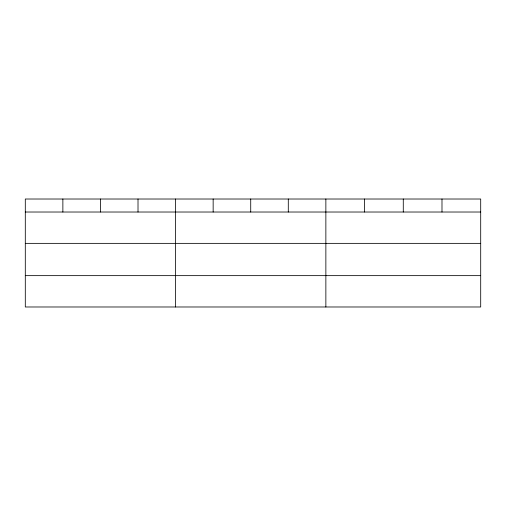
<?xml version="1.0" encoding="UTF-8"?>
<svg xmlns="http://www.w3.org/2000/svg" width="506" height="506" viewBox="0 0 506 506"><rect width="100%" height="100%" fill="white"/><g stroke="black" fill="none" stroke-linecap="round" stroke-linejoin="round"><path stroke-width="0.76" d="M480.7 243.361L480.7 199.016L25.3 199.016L25.3 306.984L480.7 306.984L480.7 243.361L25.3 243.361M25.3 212.02L480.7 212.02M25.3 275.643L480.7 275.643M441.991 199.016L441.991 212.02M403.282 199.016L403.282 212.02M364.573 199.016L364.573 212.02M325.864 199.016L325.864 306.984M288.293 199.016L288.293 212.02M250.723 199.016L250.723 212.02M213.152 199.016L213.152 212.02M175.582 199.016L175.582 306.984M138.011 199.016L138.011 212.02M100.441 199.016L100.441 212.02M62.87 199.016L62.87 212.02"/></g></svg>
